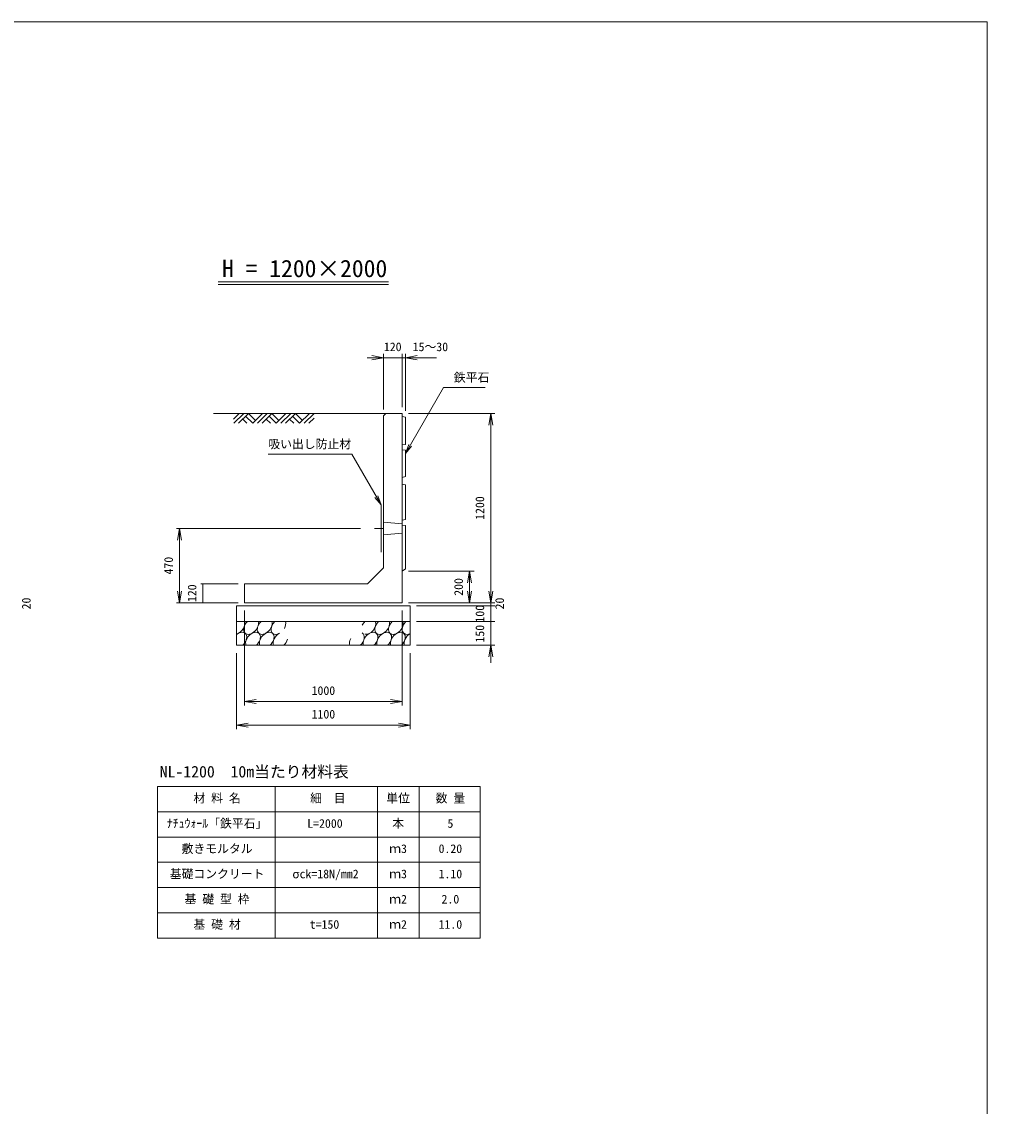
# Model space of a CAD drawing. Units: millimetres, scale not verified. Extents: x 5657 to 21657, y 2829 to 13829.
# Drawn here: x 16760 to 21657, y 8329 to 13829 of the extents above; entities that cross this region are included whole.
import ezdxf
from ezdxf.enums import TextEntityAlignment as Align

# ---------------------------------------------------------------- set-up
doc = ezdxf.new("R2010")
doc.units = ezdxf.units.MM
doc.layers.add('1', color=4, linetype='Continuous', lineweight=18)
doc.styles.add('ＭＳ ゴシック-5.0-0.0', font='')
doc.styles.get('ＭＳ ゴシック-5.0-0.0').set_extended_font_data('ＭＳ ゴシック-5.0-0.0')

msp = doc.modelspace()

# ---------------------------------------------------------------- linework, layer by layer
at = {"layer": '1'}
for p, q in [((5656.566, 13828.571), (21656.566, 13828.571)), ((21656.566, 13828.571), (21656.566, 2828.571)), ((17756.207, 12508.701), (18619.916, 12508.701)), ((17756.207, 12495.101), (18619.916, 12495.101)), ((18594.271, 12124.691), (18512.123, 12124.691)), ((18594.271, 12124.691), (18535.183, 12135.11)), ((18594.271, 12124.691), (18535.183, 12114.272)), ((18594.271, 11862.423), (18594.271, 12144.691)), ((18594.271, 12124.691), (18690.271, 12124.691)), ((18690.271, 11874.423), (18690.271, 12144.691)), ((18690.271, 12124.691), (18706.271, 12124.691)), ((18706.271, 11855.985), (18706.271, 12144.691)), ((18706.271, 12124.691), (18765.36, 12135.11)), ((18706.271, 12124.691), (18862.928, 12124.691)), ((18706.271, 12124.691), (18765.36, 12114.272)), ((18706.271, 11639.678), (18898.796, 11973.141)), ((18898.796, 11973.141), (19110.694, 11973.141)), ((17862.917, 11842.423), (17833.977, 11813.482)), ((17886.676, 11842.423), (17836.568, 11792.314)), ((17910.435, 11842.423), (17860.326, 11792.314)), ((17895.965, 11827.953), (17931.603, 11792.314)), ((17946.073, 11806.785), (17910.435, 11842.423)), ((17981.711, 11842.423), (17931.603, 11792.314)), ((18005.47, 11842.423), (17955.362, 11792.314)), ((18029.229, 11842.423), (17979.12, 11792.314)), ((18014.759, 11827.953), (18050.397, 11792.314)), ((18064.867, 11806.785), (18029.229, 11842.423)), ((18100.505, 11842.423), (18050.397, 11792.314)), ((18124.264, 11842.423), (18074.156, 11792.314)), ((18148.023, 11842.423), (18097.914, 11792.314)), ((18133.553, 11827.953), (18169.191, 11792.314)), ((18183.661, 11806.785), (18148.023, 11842.423)), ((18219.299, 11842.423), (18169.191, 11792.314)), ((18243.058, 11842.423), (18192.95, 11792.314)), ((18722.271, 11842.423), (19158.699, 11842.423)), ((19138.699, 11842.423), (19128.28, 11783.334)), ((19138.699, 11842.423), (19149.117, 11783.334)), ((19138.699, 11842.423), (19138.699, 10882.423)), ((17902.662, 11792.314), (17881.494, 11813.482)), ((18021.456, 11792.314), (18000.288, 11813.482)), ((18140.25, 11792.314), (18119.082, 11813.482)), ((18243.058, 11818.664), (18216.708, 11792.314)), ((18706.271, 11639.678), (18722.688, 11684.784)), ((18706.271, 11639.678), (18737.125, 11676.449)), ((18010.843, 11635.627), (18433.775, 11635.627)), ((18582.271, 11378.423), (18433.775, 11635.627)), ((18582.271, 11378.423), (18551.418, 11415.193)), ((18582.271, 11378.423), (18565.855, 11423.528)), ((17545.271, 11258.423), (18477.652, 11258.423)), ((17560.04, 11258.423), (17549.621, 11199.334)), ((17560.04, 11258.423), (17570.459, 11199.334)), ((17560.04, 11258.423), (17560.04, 10882.423)), ((18594.271, 11258.423), (18549.652, 11258.423)), ((18722.271, 11042.423), (19054.16, 11042.423)), ((19030.757, 11042.423), (19020.338, 10983.334)), ((19030.757, 11042.423), (19041.176, 10983.334)), ((19030.757, 11042.423), (19030.757, 10882.423)), ((17668.088, 10978.423), (17858.271, 10978.423)), ((17679.267, 10978.423), (17679.267, 10882.423)), ((17560.04, 10882.423), (17549.621, 10941.511)), ((17560.04, 10882.423), (17570.459, 10941.511)), ((19030.757, 10882.423), (19020.338, 10941.511)), ((19030.757, 10882.423), (19041.176, 10941.511)), ((19138.699, 10882.423), (19128.28, 10941.511)), ((19138.699, 10882.423), (19149.117, 10941.511)), ((17545.271, 10882.423), (17858.271, 10882.423)), ((17890.271, 10361.49), (17890.271, 10842.423)), ((18690.271, 10361.49), (18690.271, 10842.423)), ((18722.271, 10882.423), (19158.699, 10882.423)), ((18762.271, 10866.423), (19158.699, 10866.423)), ((19138.699, 10882.423), (19138.699, 10866.423)), ((19138.699, 10866.423), (19138.699, 10786.423)), ((18762.271, 10786.423), (19158.699, 10786.423)), ((19138.699, 10786.423), (19138.699, 10666.423)), ((17850.271, 10241.748), (17850.271, 10626.423)), ((18730.271, 10241.748), (18730.271, 10626.423)), ((18762.271, 10666.423), (19158.699, 10666.423)), ((19138.699, 10666.423), (19128.28, 10607.334)), ((19138.699, 10666.423), (19138.699, 10578.209)), ((19138.699, 10666.423), (19149.117, 10607.334)), ((17890.271, 10381.49), (17949.36, 10391.909)), ((17890.271, 10381.49), (17949.36, 10371.071)), ((17890.271, 10381.49), (18690.271, 10381.49)), ((18690.271, 10381.49), (18631.183, 10391.909)), ((18690.271, 10381.49), (18631.183, 10371.071)), ((17850.271, 10261.748), (17909.36, 10272.167)), ((17850.271, 10261.748), (17909.36, 10251.329)), ((17850.271, 10261.748), (18730.271, 10261.748)), ((18730.271, 10261.748), (18671.183, 10272.167)), ((18730.271, 10261.748), (18671.183, 10251.329)), ((17449.377, 9949.771), (19084.995, 9949.771)), ((17449.377, 9949.771), (17449.377, 9181.771)), ((18045.759, 9949.771), (18045.759, 9181.771)), ((18564.381, 9949.771), (18564.381, 9181.771)), ((18776.591, 9949.771), (18776.591, 9181.771)), ((19084.995, 9949.771), (19084.995, 9181.771)), ((17449.377, 9821.771), (19084.995, 9821.771)), ((17449.377, 9693.771), (19084.995, 9693.771)), ((17449.377, 9565.771), (19084.995, 9565.771)), ((17449.377, 9437.771), (19084.995, 9437.771)), ((17449.377, 9309.771), (19084.995, 9309.771)), ((17449.377, 9181.771), (19084.995, 9181.771))]:
    msp.add_line(p, q, dxfattribs=at)
at = {"layer": '1', "color": 2}
for p, q in [((17733.265, 11842.423), (18606.271, 11842.423)), ((18606.271, 11842.423), (18594.271, 11830.423)), ((18594.271, 11830.423), (18594.271, 11058.423)), ((18690.271, 11842.423), (18606.271, 11842.423)), ((18690.271, 11842.423), (18690.271, 10882.423)), ((18690.271, 11825.905), (18706.271, 11823.985)), ((18706.271, 11685.076), (18706.271, 11823.985)), ((18706.271, 11685.076), (18690.271, 11683.076)), ((18690.271, 11657.07), (18706.271, 11655.678)), ((18706.271, 11521.994), (18706.271, 11655.678)), ((18690.271, 11517.901), (18706.271, 11521.994)), ((18690.271, 11483.062), (18706.271, 11480.062)), ((18706.271, 11303.893), (18706.271, 11480.062)), ((18582.271, 11378.423), (18582.271, 11138.423)), ((18594.271, 11290.423), (18690.271, 11282.423)), ((18690.271, 11301.333), (18706.271, 11303.893)), ((18690.271, 11275.832), (18706.271, 11273.599)), ((18690.271, 11234.423), (18594.271, 11226.423)), ((18706.271, 11053.829), (18706.271, 11273.599)), ((18594.271, 11058.423), (18514.271, 10978.423)), ((18690.271, 11042.423), (18706.271, 11053.829)), ((18514.271, 10978.423), (17890.271, 10978.423)), ((17890.271, 10978.423), (17890.271, 10882.423)), ((18730.271, 10866.423), (17850.271, 10866.423)), ((17850.271, 10866.423), (17850.271, 10666.423)), ((18690.271, 10882.423), (17890.271, 10882.423)), ((18730.271, 10866.423), (18730.271, 10666.423)), ((18730.271, 10786.423), (17850.271, 10786.423)), ((18730.271, 10666.423), (17850.271, 10666.423))]:
    msp.add_line(p, q, dxfattribs=at)
at = {"layer": '1'}
for centre, start_param, end_param in [((17853.786, 10761.509), 0.80273961, 2.75637236), ((17923.12, 10761.509), 4.5513724, 9.03955767), ((17992.455, 10761.509), 4.5513724, 9.03955767), ((18061.789, 10761.509), 4.5513724, 7.02205288), ((18061.789, 10761.509), 1.84330193, 2.75637236), ((18519.133, 10761.509), 4.5513724, 5.04744782), ((18519.133, 10761.509), 0.34422594, 2.75637236), ((18588.468, 10761.509), 4.5513724, 9.03955767), ((18657.802, 10761.509), 4.5513724, 9.03955767), ((18727.136, 10761.509), 4.5513724, 7.2639577), ((17864.004, 10692.305), 1.37840789, 4.41442236), ((17933.338, 10692.305), 1.37840789, 5.92933687), ((18002.673, 10692.305), 1.37840789, 5.92933687), ((18072.007, 10692.305), 4.16454088, 5.92933687), ((18460.017, 10692.305), 1.37840789, 3.25341192), ((18529.351, 10692.305), 1.37840789, 5.92933687), ((18598.686, 10692.305), 1.37840789, 5.92933687), ((18668.02, 10692.305), 1.37840789, 5.92933687), ((18737.354, 10692.305), 4.22898193, 5.92933687), ((18072.007, 10692.305), 1.37840789, 2.19233237), ((18460.017, 10692.305), 5.0264869, 5.92933687)]:
    msp.add_ellipse(centre, major_axis=(-29.222, -34.826), ratio=0.670189, start_param=start_param, end_param=end_param, dxfattribs=at)

# ---------------------------------------------------------------- texts
at = {"layer": '1', "color": 7, "style": 'ＭＳ ゴシック-5.0-0.0'}
for s, height, p in [('H = 1200×2000', 87.98, (17776.15, 12506.758)), ('120', 43.99, (18596.8, 12144.691)), ('15～30', 43.99, (18742.928, 12144.691)), ('鉄平石', 43.99, (18951.453, 11989.141)), ('吸い出し防止材', 43.99, (18010.843, 11651.627)), ('1000', 43.99, (18230.271, 10401.49)), ('1100', 43.99, (18230.271, 10281.748)), ('NL-1200  10m当たり材料表', 58.65, (17460.1, 9978.567)), ('材 料 名', 43.99, (17631.199, 9855.771)), ('細\u3000目', 43.99, (18222.988, 9855.771)), ('単位', 43.99, (18608.902, 9855.771)), ('数 量', 43.99, (18859.215, 9855.771)), ('ﾅﾁｭｳｫｰﾙ「鉄平石」', 43.99, (17496.199, 9727.771)), ('本', 43.99, (18638.902, 9727.771)), ('L=2000', 43.99, (18208.234, 9727.771)), ('5', 43.99, (18919.215, 9727.771)), ('敷きモルタル', 43.99, (17571.199, 9599.771)), ('ｍ3', 43.99, (18623.902, 9599.771)), ('0.20', 43.99, (18874.215, 9599.771)), ('基礎コンクリート', 43.99, (17511.199, 9471.771)), ('σck=18N/mm2', 43.99, (18132.988, 9471.771)), ('ｍ3', 43.99, (18623.902, 9471.771)), ('1.10', 43.99, (18874.215, 9471.771)), ('基 礎 型 枠', 43.99, (17586.199, 9343.771)), ('ｍ2', 43.99, (18623.902, 9343.771)), ('2.0', 43.99, (18889.215, 9343.771)), ('基 礎 材', 43.99, (17631.199, 9215.771)), ('t=150', 43.99, (18220.97, 9215.771)), ('ｍ2', 43.99, (18623.902, 9215.771)), ('11.0', 43.99, (18874.215, 9215.771))]:
    msp.add_text(s, height=height, dxfattribs=at).set_placement(p, align=Align.BOTTOM_LEFT)
for s, p in [('1200', (19118.699, 11302.423)), ('470', (17540.04, 11025.423)), ('200', (19010.757, 10917.423)), ('120', (17659.267, 10885.423)), ('20', (16818.699, 10848.315)), ('20', (19218.699, 10848.315)), ('100', (19118.699, 10781.423)), ('150', (19118.699, 10680.252))]:
    msp.add_text(s, height=43.99, rotation=90, dxfattribs=at).set_placement(p, align=Align.BOTTOM_LEFT)

doc.saveas('drawing.dxf')
